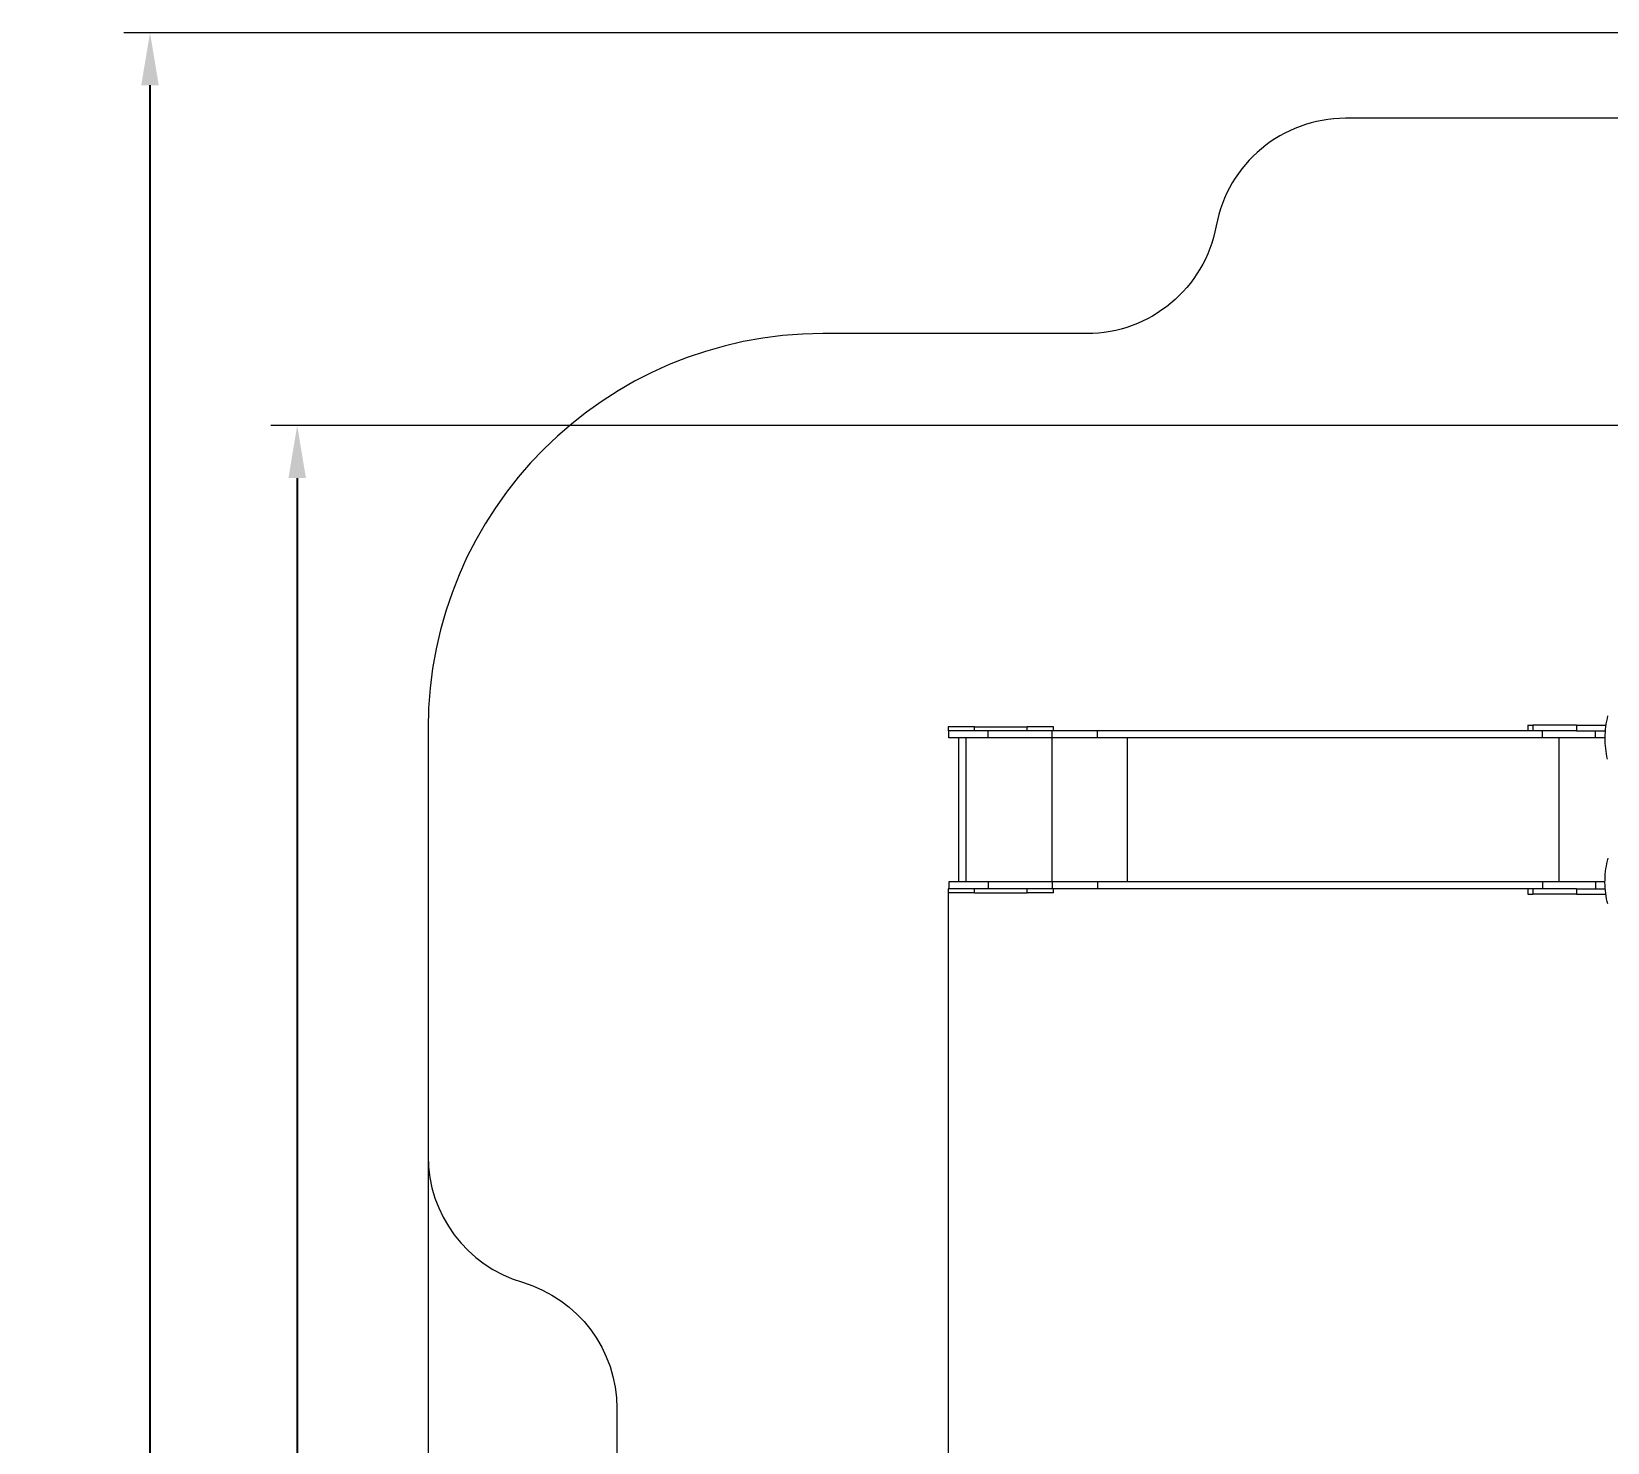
# Model space of a CAD drawing. Header units: millimetres. Extents: x -9608 to 9087, y -7864 to 6934.
# Drawn here: x -9608 to -3620, y 1574 to 6934 of the extents above; entities that cross this region are included whole.
import ezdxf

# ---------------------------------------------------------------- set-up
doc = ezdxf.new("R2010")
doc.units = ezdxf.units.MM
for name, color, linetype in [('DIKOM_ЗОНА', 80, 'Continuous'), ('DIKOM_ОБЪЕКТ', 7, 'Continuous'), ('DIKOM_РАЗМЕР_ЗОНА', 7, 'Continuous'), ('DIKOM_РАЗМЕР_ОБЪЕКТА', 7, 'Continuous')]:
    doc.layers.add(name, color=color, linetype=linetype)
doc.styles.add('style1', font='arial.ttf', dxfattribs={"width": 0.8})
doc.dimstyles.new('1-50', dxfattribs={"dimtxt": 300, "dimasz": 200, "dimexe": 100, "dimexo": 0, "dimgap": 100, "dimtad": 1, "dimtxsty": 'style1', "dimcen": 200, "dimclrd": 7, "dimclre": 7, "dimclrt": 7, "dimadec": 1, "dimazin": 2, "dimtfac": 1, "dimtmove": 0, "dimatfit": 2, "dimfxl": 0, "dimlwd": 25, "dimlwe": 18, "dimarcsym": 0})

# ---------------------------------------------------------------- blocks, each defined once
blk = doc.blocks.new('*D16')
at = {"layer": 'Defpoints', "color": 0, "transparency": 16777216}
for p in [(-6125, 3662.5), (7039, -2261), (7039, -7136.2)]:
    blk.add_point(p, dxfattribs=at)
at = {"layer": 'DIKOM_РАЗМЕР_ОБЪЕКТА', "color": 7, "lineweight": 18, "transparency": 16777216}
for p, q in [((-6125, 3662.5), (-6125, -7236.2)), ((7039, -2261), (7039, -7236.2))]:
    blk.add_line(p, q, dxfattribs=at)
at = {"layer": 'DIKOM_РАЗМЕР_ОБЪЕКТА', "color": 7, "lineweight": 25, "transparency": 16777216}
blk.add_line((-5925, -7136.2), (6839, -7136.2), dxfattribs=at)
at = {"layer": 'DIKOM_РАЗМЕР_ОБЪЕКТА', "color": 7, "transparency": 16777216}
for points in [[(-5925, -7102.9), (-5925, -7169.5), (-6125, -7136.2)], [(6839, -7102.9), (6839, -7169.5), (7039, -7136.2)]]:
    blk.add_solid(points, dxfattribs=at)
at = {"layer": 'DIKOM_РАЗМЕР_ОБЪЕКТА', "color": 7, "transparency": 16777216, "insert": (326.4, -6882.9), "char_height": 300, "attachment_point": 5, "style": 'style1'}
blk.add_mtext('13200', dxfattribs=at)
blk = doc.blocks.new('*D17')
at = {"layer": 'Defpoints', "color": 0, "transparency": 16777216}
for p in [(779.9, 5437.6), (-8598.7, -4942), (837.1, -4942)]:
    blk.add_point(p, dxfattribs=at)
at = {"layer": 'DIKOM_РАЗМЕР_ОБЪЕКТА', "color": 7, "lineweight": 18, "transparency": 16777216}
for p, q in [((779.9, 5437.6), (-8698.7, 5437.6)), ((837.1, -4942), (-8698.7, -4942))]:
    blk.add_line(p, q, dxfattribs=at)
at = {"layer": 'DIKOM_РАЗМЕР_ОБЪЕКТА', "color": 7, "lineweight": 25, "transparency": 16777216}
blk.add_line((-8598.7, 5237.6), (-8598.7, -4742), dxfattribs=at)
at = {"layer": 'DIKOM_РАЗМЕР_ОБЪЕКТА', "color": 7, "transparency": 16777216}
for points in [[(-8632.1, 5237.6), (-8565.4, 5237.6), (-8598.7, 5437.6)], [(-8632.1, -4742), (-8565.4, -4742), (-8598.7, -4942)]]:
    blk.add_solid(points, dxfattribs=at)
at = {"layer": 'DIKOM_РАЗМЕР_ОБЪЕКТА', "color": 7, "transparency": 16777216, "insert": (-8851.9, -261.4), "char_height": 300, "attachment_point": 5, "rotation": 90, "style": 'style1'}
blk.add_mtext('10400', dxfattribs=at)
blk = doc.blocks.new('*D18')
at = {"layer": 'Defpoints', "color": 0, "transparency": 16777216}
for p in [(-1043.2, 6929.6), (-9158.1, -6445.8), (-215.1, -6445.8)]:
    blk.add_point(p, dxfattribs=at)
at = {"layer": 'DIKOM_РАЗМЕР_ЗОНА', "color": 7, "lineweight": 18, "transparency": 16777216}
for p, q in [((-1043.2, 6929.6), (-9258.1, 6929.6)), ((-215.1, -6445.8), (-9258.1, -6445.8))]:
    blk.add_line(p, q, dxfattribs=at)
at = {"layer": 'DIKOM_РАЗМЕР_ЗОНА', "color": 7, "lineweight": 25, "transparency": 16777216}
blk.add_line((-9158.1, 6729.6), (-9158.1, -6245.8), dxfattribs=at)
at = {"layer": 'DIKOM_РАЗМЕР_ЗОНА', "color": 7, "transparency": 16777216}
for points in [[(-9191.5, 6729.6), (-9124.8, 6729.6), (-9158.1, 6929.6)], [(-9191.5, -6245.8), (-9124.8, -6245.8), (-9158.1, -6445.8)]]:
    blk.add_solid(points, dxfattribs=at)
at = {"layer": 'DIKOM_РАЗМЕР_ЗОНА', "color": 7, "transparency": 16777216, "insert": (-9411.4, -257.2), "char_height": 300, "attachment_point": 5, "rotation": 90, "style": 'style1'}
blk.add_mtext('13400', dxfattribs=at)
blk = doc.blocks.new('*D19')
at = {"layer": 'Defpoints', "color": 0, "transparency": 16777216}
for p in [(-8101.5, 2662.5), (9079.7, -1911.4), (9079.7, -7764.5)]:
    blk.add_point(p, dxfattribs=at)
at = {"layer": 'DIKOM_РАЗМЕР_ЗОНА', "color": 7, "lineweight": 18, "transparency": 16777216}
for p, q in [((-8101.5, 2662.5), (-8101.5, -7864.5)), ((9079.7, -1911.4), (9079.7, -7864.5))]:
    blk.add_line(p, q, dxfattribs=at)
at = {"layer": 'DIKOM_РАЗМЕР_ЗОНА', "color": 7, "lineweight": 25, "transparency": 16777216}
blk.add_line((-7901.5, -7764.5), (8879.7, -7764.5), dxfattribs=at)
at = {"layer": 'DIKOM_РАЗМЕР_ЗОНА', "color": 7, "transparency": 16777216}
for points in [[(-7901.5, -7731.1), (-7901.5, -7797.8), (-8101.5, -7764.5)], [(8879.7, -7731.1), (8879.7, -7797.8), (9079.7, -7764.5)]]:
    blk.add_solid(points, dxfattribs=at)
at = {"layer": 'DIKOM_РАЗМЕР_ЗОНА', "color": 7, "transparency": 16777216, "insert": (369.4, -7511.3), "char_height": 300, "attachment_point": 5, "style": 'style1'}
blk.add_mtext('17200', dxfattribs=at)

msp = doc.modelspace()

# ---------------------------------------------------------------- linework, layer by layer
at = {"layer": 'DIKOM_ЗОНА', "color": 3, "lineweight": 15}
msp.add_lwpolyline([(2406.41, 6711.115, 0.17181305), (1777.145, 6933.924), (-950.016, 6933.924, 0.14662373), (-1500, 6769.099, -0.14662373), (-2049.985, 6604.274), (-4615.262, 6604.274, 0.36154217), (-5106.902, 6195.321, -0.36154217), (-5598.543, 5786.368), (-6601.458, 5786.368, 0.41421356), (-8101.458, 4286.368), (-8101.458, 2662.494, 0.33260582), (-7742.715, 2182.863, -0.33260582), (-7383.972, 1703.231), (-7383.972, -439.495, 0.34279744), (-7007.587, -923.974, -0.34279744), (-6631.202, -1408.452), (-6631.202, -3078.872, 0.41421356), (-5131.202, -4578.872), (-2988.423, -4578.872, -0.39477378), (-1491.77, -5978.709, 0.39507342), (-992.368, -6445.322), (1907.641, -6442.315, 0.21358998), (2280.36, -6275.022, -0.21386104), (2653.598, -6107.728)], format="xyb", dxfattribs=at)
at = {"layer": 'DIKOM_ОБЪЕКТ', "color": 7, "linetype": 'Continuous', "lineweight": 15}
for p, q in [((-6124.982, 4292.494), (-6124.982, 4277.494)), ((-6024.976, 4292.494), (-6124.982, 4292.494)), ((-6122.525, 4277.494), (-6124.982, 4277.494)), ((-6122.525, 4250.494), (-6122.525, 4277.494)), ((-5972.531, 4277.494), (-6122.525, 4277.494)), ((-6024.976, 4277.494), (-6024.976, 4292.494)), ((-6024.976, 4292.494), (-5824.979, 4292.494)), ((-5972.531, 4250.494), (-5972.531, 4277.494)), ((-5729.977, 4277.494), (-5972.531, 4277.494)), ((-5824.979, 4277.494), (-5824.979, 4292.494)), ((-5724.988, 4292.494), (-5824.979, 4292.494)), ((-5729.977, 4250.494), (-5729.977, 4277.494)), ((-5558.087, 4277.494), (-5729.977, 4277.494)), ((-5724.988, 4277.494), (-5724.988, 4292.494)), ((-5558.087, 4250.494), (-5558.087, 4277.494)), ((-3903.165, 4277.494), (-5558.087, 4277.494)), ((-3922.009, 4298.494), (-3922.009, 4277.494)), ((-3922.009, 4298.494), (-3903.149, 4298.494)), ((-3903.149, 4298.494), (-3903.149, 4277.494)), ((-3737.012, 4298.494), (-3903.149, 4298.494)), ((-3737.012, 4277.494), (-3903.149, 4277.494)), ((-3866.422, 4250.494), (-3866.422, 4277.494)), ((-3737.012, 4298.494), (-3737.012, 4277.494)), ((-3737.012, 4298.494), (-3625.058, 4298.494)), ((-3737.012, 4277.494), (-3627.469, 4277.494)), ((-3665.875, 4250.494), (-3665.875, 4277.494)), ((-5972.531, 4250.494), (-6122.525, 4250.494)), ((-6085.553, 4250.494), (-6085.553, 3704.494)), ((-6057.065, 3704.494), (-6057.065, 4250.494)), ((-5729.977, 4250.494), (-5972.531, 4250.494)), ((-5558.087, 4250.494), (-5729.977, 4250.494)), ((-5729.504, 3704.494), (-5729.504, 4250.494)), ((-3866.422, 4250.494), (-5558.087, 4250.494)), ((-5443.875, 3704.494), (-5443.875, 4250.494)), ((-3665.875, 4250.494), (-3866.422, 4250.494)), ((-3803.815, 3704.494), (-3803.815, 4250.494)), ((-3628.674, 4250.494), (-3665.875, 4250.494)), ((-6124.982, 3677.494), (-6124.982, 3662.494)), ((-6122.525, 3677.494), (-6124.982, 3677.494)), ((-6024.976, 3662.494), (-6124.982, 3662.494)), ((-6122.525, 3704.494), (-6122.525, 3677.494)), ((-5972.531, 3704.494), (-6122.525, 3704.494)), ((-5972.531, 3677.494), (-6122.525, 3677.494)), ((-6024.976, 3662.494), (-6024.976, 3677.494)), ((-6024.976, 3662.494), (-5824.979, 3662.494)), ((-5972.531, 3704.494), (-5972.531, 3677.494)), ((-5729.977, 3704.494), (-5972.531, 3704.494)), ((-5729.977, 3677.494), (-5972.531, 3677.494)), ((-5824.979, 3662.494), (-5824.979, 3677.494)), ((-5724.988, 3662.494), (-5824.979, 3662.494)), ((-5729.977, 3704.494), (-5729.977, 3677.494)), ((-5558.087, 3704.494), (-5729.977, 3704.494)), ((-5558.087, 3677.494), (-5729.977, 3677.494)), ((-5724.988, 3662.494), (-5724.988, 3677.494)), ((-5558.087, 3704.494), (-5558.087, 3677.494)), ((-3866.422, 3704.494), (-5558.087, 3704.494)), ((-3903.165, 3677.494), (-5558.087, 3677.494)), ((-3922.009, 3677.494), (-3922.009, 3656.494)), ((-3922.009, 3656.494), (-3903.149, 3656.494)), ((-3903.149, 3677.494), (-3903.149, 3656.494)), ((-3737.012, 3677.494), (-3903.149, 3677.494)), ((-3737.012, 3656.494), (-3903.149, 3656.494)), ((-3866.422, 3704.494), (-3866.422, 3677.494)), ((-3665.875, 3704.494), (-3866.422, 3704.494)), ((-3737.012, 3677.494), (-3737.012, 3656.494)), ((-3737.012, 3677.494), (-3628.293, 3677.494)), ((-3737.012, 3656.494), (-3626.019, 3656.494)), ((-3665.875, 3704.494), (-3665.875, 3677.494)), ((-3629.33, 3704.494), (-3665.875, 3704.494))]:
    msp.add_line(p, q, dxfattribs=at)
at = {"layer": 'DIKOM_ОБЪЕКТ', "color": 7, "linetype": 'Continuous', "lineweight": 15, "flags": 128}
for points in [[(-3619.504, 4169.669), (-3621.732, 4179.743), (-3623.639, 4189.9), (-3625.256, 4200.127), (-3626.553, 4210.413), (-3627.545, 4220.745), (-3628.232, 4231.11), (-3628.598, 4241.496), (-3628.659, 4251.891), (-3628.4, 4262.282), (-3627.835, 4272.657), (-3626.965, 4283.002), (-3625.775, 4293.307), (-3624.28, 4303.558), (-3622.479, 4313.743), (-3620.374, 4323.85), (-3617.978, 4333.866)], [(-3618.832, 3619.809), (-3621.213, 3629.832), (-3623.288, 3639.945), (-3625.073, 3650.134), (-3626.538, 3660.388), (-3627.698, 3670.695), (-3628.552, 3681.043), (-3629.086, 3691.418), (-3629.315, 3701.808), (-3629.239, 3712.201), (-3628.842, 3722.585), (-3628.125, 3732.947), (-3627.118, 3743.274), (-3625.79, 3753.554), (-3624.158, 3763.775), (-3622.22, 3773.924), (-3619.977, 3783.99), (-3617.429, 3793.96)]]:
    msp.add_lwpolyline(points, dxfattribs=at)

# ---------------------------------------------------------------- dimensions: what is measured, and where the dimension line sits
at = {"layer": 'DIKOM_РАЗМЕР_ЗОНА'}
dim = msp.add_linear_dim(base=(-9158.142, -6445.841), p1=(-1043.162, 6929.576), p2=(-215.074, -6445.841), angle=90, text='13400', dimstyle='1-50', dxfattribs=at)
dim.commit()
dim.dimension.update_dxf_attribs({"geometry": '*D18', "text_midpoint": (-9158.142, -257.239), "dimtype": 160})
dim = msp.add_linear_dim(base=(9079.685, -7764.48), p1=(-8101.458, 2662.494), p2=(9079.685, -1911.421), text='17200', dimstyle='1-50', dxfattribs=at)
dim.commit()
dim.dimension.update_dxf_attribs({"geometry": '*D19', "text_midpoint": (369.421, -7764.48), "dimtype": 160})
at = {"layer": 'DIKOM_РАЗМЕР_ОБЪЕКТА'}
dim = msp.add_linear_dim(base=(-8598.733, -4942.044), p1=(779.88, 5437.622), p2=(837.115, -4942.044), angle=90, text='10400', dimstyle='1-50', dxfattribs=at)
dim.commit()
dim.dimension.update_dxf_attribs({"geometry": '*D17', "text_midpoint": (-8598.733, -261.45), "dimtype": 160})
dim = msp.add_linear_dim(base=(7038.989, -7136.194), p1=(-6124.982, 3662.494), p2=(7038.989, -2261.037), text='13200', dimstyle='1-50', dxfattribs=at)
dim.commit()
dim.dimension.update_dxf_attribs({"geometry": '*D16', "text_midpoint": (326.371, -7136.194), "dimtype": 160})

doc.saveas('drawing.dxf')
